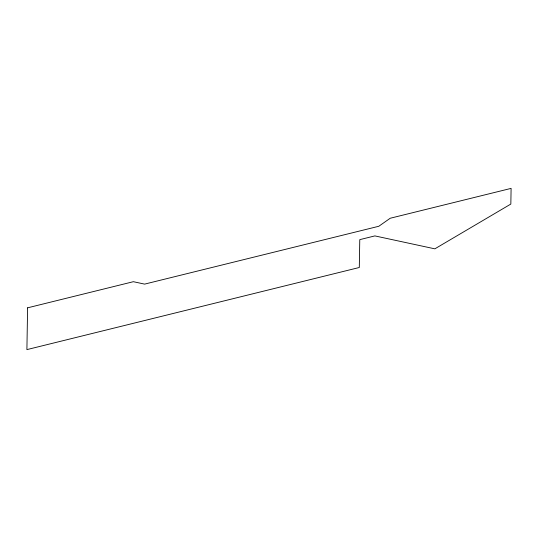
<?xml version="1.0" encoding="UTF-8"?>
<svg xmlns="http://www.w3.org/2000/svg" width="538" height="538" viewBox="0 0 538 538"><rect width="100%" height="100%" fill="white"/><g stroke="black" fill="none" stroke-linecap="round" stroke-linejoin="round"><path stroke-width="0.81" d="M27.606 307.823L26.9 349.613L359.303 267.5L359.774 239.639L374.885 235.906L434.852 248.838L510.838 204.057L511.1 188.387L390.225 218.246L378.806 226.269L144.614 284.118L133.37 281.697L27.606 307.823"/></g></svg>
